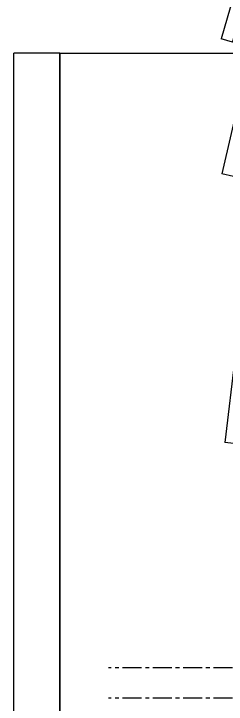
# Model space of a CAD drawing. Header units: inches. Extents: x -89 to 2397, y -1685 to 216.
# Drawn here: x 182.85 to 196.88, y 124.45 to 169.97 of the extents above; entities that cross this region are included whole.
import ezdxf

# ---------------------------------------------------------------- set-up
doc = ezdxf.new("R2010")
doc.units = ezdxf.units.IN
doc.header["$MEASUREMENT"] = 0
doc.linetypes.add('CENTER', pattern=[2, 1.25, -0.25, 0.25, -0.25])
for name, color, linetype in [('Dimensions', 3, 'CENTER'), ('PCB', 4, 'Continuous'), ('SensorEmitter', 2, 'Continuous')]:
    doc.layers.add(name, color=color, linetype=linetype)

# ---------------------------------------------------------------- blocks, each defined once
blk = doc.blocks.new('Sensor')
at = {"layer": 'SensorEmitter'}
for p, q in [((21.518, -22.372), (27.268, -22.372)), ((21.518, -23.172), (21.518, -22.372)), ((27.268, -23.172), (27.268, -22.372)), ((21.893, -23.172), (21.518, -23.172)), ((21.893, -28.572), (21.893, -23.172)), ((26.893, -28.572), (26.893, -23.172)), ((27.268, -23.172), (26.893, -23.172))]:
    blk.add_line(p, q, dxfattribs=at)
blk.add_arc((24.393, -28.572), 2.5, 180, 0, dxfattribs=at)

msp = doc.modelspace()

# ---------------------------------------------------------------- linework, layer by layer
for p, q in [((185.903, 167.368), (205.153, 167.368)), ((185.903, 84.568), (185.903, 167.368))]:
    msp.add_line(p, q)
at = {"layer": 'Dimensions'}
for p, q in [((203.289, 126.844), (189.112, 126.844)), ((203.289, 124.844), (189.112, 124.844))]:
    msp.add_line(p, q, dxfattribs=at)
at = {"layer": 'PCB'}
for p, q in [((185.903, 167.368), (182.852, 167.368)), ((182.852, 84.568), (182.852, 167.368)), ((185.903, 167.368), (185.903, 84.568))]:
    msp.add_line(p, q, dxfattribs=at)

# ---------------------------------------------------------------- block references
at = {"xscale": -1}
for p, rotation in [((182.697, 200.758), 73.73417966849193), ((180.995, 191.063), 76.8618927733138), ((177.736, 171.382), 83.34338798980625)]:
    msp.add_blockref('Sensor', p, dxfattribs=dict(at, rotation=rotation))

doc.saveas('drawing.dxf')
